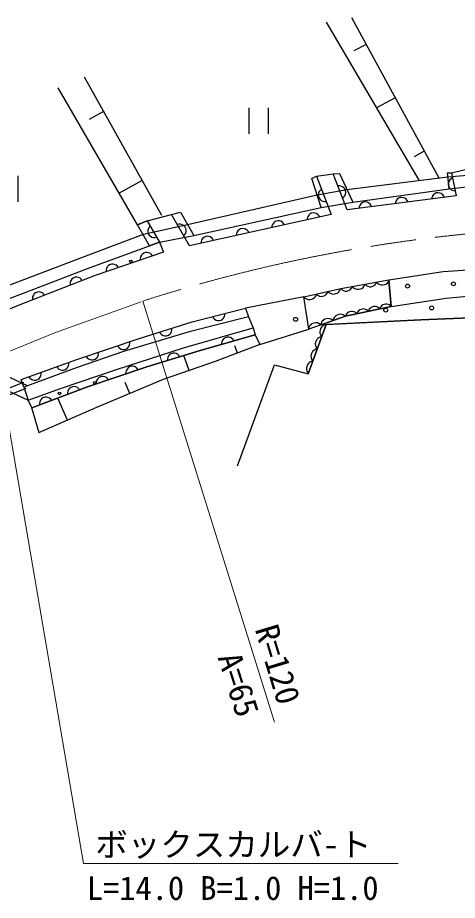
# Model space of a CAD drawing. Units: millimetres, scale not verified. Extents: x 40000 to 680000, y 20000 to 380000.
# Drawn here: x 216348 to 250176, y 264569 to 332550 of the extents above; entities that cross this region are included whole.
import ezdxf
from ezdxf.enums import TextEntityAlignment as Align

# ---------------------------------------------------------------- set-up
doc = ezdxf.new("R2010")
doc.units = ezdxf.units.MM
doc.header["$LTSCALE"] = 1000
doc.linetypes.add('CHAIN', pattern=[18.5, 12, -1.5, 3.5, -1.5])
for name, color, linetype, lineweight in [('M-BGD', 7, 'Continuous', 25), ('M-BMK', 2, 'CHAIN', 13), ('M-STR-HTXT', 7, 'Continuous', 13)]:
    doc.layers.add(name, color=color, linetype=linetype, lineweight=lineweight)
doc.styles.add('ＭＳ ゴシック', font='')
doc.styles.get('ＭＳ ゴシック').set_extended_font_data('MS Gothic')

msp = doc.modelspace()

# ---------------------------------------------------------------- linework, layer by layer
at = {"layer": 'M-BGD'}
for p, q in [((242036, 332550), (248754, 320213)), ((247228, 320022), (240118, 332193)), ((243156, 330494), (242225, 329987)), ((221475, 327997), (227409, 317338)), ((225565, 316585), (219468, 327149)), ((245395, 326382), (243967, 325604)), ((222958, 325332), (221849, 324715)), ((234126, 325610), (234126, 323609)), ((235647, 323610), (235646, 325610)), ((247634, 322269), (246852, 321843)), ((249722, 320603), (251015, 320916)), ((216375, 318375), (216374, 320376)), ((238990, 320156), (239347, 320334)), ((239347, 320334), (240623, 320513)), ((239347, 320334), (240462, 317391)), ((240623, 320513), (241113, 320557)), ((241693, 317748), (240623, 320513)), ((241113, 320557), (242139, 318327)), ((241680, 319326), (249442, 320299)), ((249543, 319354), (249409, 320603)), ((249409, 320603), (249722, 320603)), ((249442, 320299), (251544, 320460)), ((249802, 320202), (249692, 320139)), ((249722, 320603), (250079, 318819)), ((225925, 320003), (224160, 319020)), ((239704, 317926), (238990, 320156)), ((241104, 319602), (240977, 319596)), ((241219, 319583), (241104, 319602)), ((241348, 319526), (241219, 319583)), ((241440, 319454), (241348, 319526)), ((249488, 319833), (249473, 319707)), ((249473, 319707), (249504, 319550)), ((249527, 319943), (249488, 319833)), ((249504, 319550), (249567, 319441)), ((249606, 320060), (249527, 319943)), ((249543, 319354), (251997, 319667)), ((249692, 320139), (249606, 320060)), ((229417, 316608), (239394, 318893)), ((239394, 318893), (241680, 319326)), ((239499, 319029), (239478, 318915)), ((239478, 318915), (239483, 318788)), ((239557, 319158), (239499, 319029)), ((239629, 319250), (239557, 319158)), ((239727, 319330), (239629, 319250)), ((241436, 318744), (241508, 318837)), ((241521, 319356), (241440, 319454)), ((241508, 318837), (241565, 318966)), ((241579, 319207), (241521, 319356)), ((241565, 318966), (241585, 319081)), ((241585, 319081), (241579, 319207)), ((242139, 318327), (249543, 319354)), ((248343, 318920), (248256, 318808)), ((248435, 318992), (248343, 318920)), ((248549, 319047), (248435, 318992)), ((248707, 319068), (248549, 319047)), ((248831, 319043), (248707, 319068)), ((248938, 318996), (248831, 319043)), ((249050, 318910), (248938, 318996)), ((249122, 318818), (249050, 318910)), ((249567, 319441), (249645, 319354)), ((249645, 319354), (249763, 319276)), ((249763, 319276), (249873, 319237)), ((249873, 319237), (249998, 319221)), ((239483, 318788), (239540, 318639)), ((239540, 318639), (239620, 318541)), ((239620, 318541), (239711, 318468)), ((239704, 317926), (242139, 318327)), ((239711, 318468), (239840, 318410)), ((239840, 318410), (239955, 318390)), ((239955, 318390), (240082, 318395)), ((241339, 318664), (241436, 318744)), ((250079, 318819), (241693, 317748)), ((242753, 318206), (242666, 318094)), ((242844, 318278), (242753, 318206)), ((242958, 318333), (242844, 318278)), ((243117, 318353), (242958, 318333)), ((243241, 318329), (243117, 318353)), ((243348, 318282), (243241, 318329)), ((243460, 318195), (243348, 318282)), ((243532, 318104), (243460, 318195)), ((245415, 318344), (245390, 318220)), ((245461, 318451), (245415, 318344)), ((245548, 318563), (245461, 318451)), ((245640, 318635), (245548, 318563)), ((245753, 318690), (245640, 318635)), ((245912, 318710), (245753, 318690)), ((246036, 318686), (245912, 318710)), ((246143, 318639), (246036, 318686)), ((246255, 318552), (246143, 318639)), ((246327, 318461), (246255, 318552)), ((246382, 318347), (246327, 318461)), ((248210, 318701), (248185, 318577)), ((248256, 318808), (248210, 318701)), ((249177, 318704), (249122, 318818)), ((228196, 317389), (228865, 317567)), ((228865, 317567), (229891, 315783)), ((229891, 315783), (239704, 317926)), ((238933, 317482), (238824, 317417)), ((239089, 317517), (238933, 317482)), ((239215, 317504), (239089, 317517)), ((239325, 317467), (239215, 317504)), ((242619, 317987), (242595, 317863)), ((242666, 318094), (242619, 317987)), ((243587, 317990), (243532, 318104)), ((225565, 316585), (226323, 316898)), ((226323, 316898), (225565, 316585)), ((226323, 316898), (228196, 317389)), ((226323, 316898), (227260, 315247)), ((229579, 314980), (228196, 317389)), ((240462, 317391), (229579, 314980)), ((236104, 316814), (236019, 316734)), ((236212, 316879), (236104, 316814)), ((236368, 316914), (236212, 316879)), ((236494, 316901), (236368, 316914)), ((236605, 316864), (236494, 316901)), ((236724, 316788), (236605, 316864)), ((238627, 317107), (238613, 316981)), ((238664, 317218), (238627, 317107)), ((238740, 317337), (238664, 317218)), ((238824, 317417), (238740, 317337)), ((239445, 317391), (239325, 317467)), ((239525, 317306), (239445, 317391)), ((239590, 317197), (239525, 317306)), ((226504, 314973), (225565, 316585)), ((226024, 315865), (229417, 316608)), ((226365, 316175), (226362, 316059)), ((226403, 316312), (226365, 316175)), ((226460, 316413), (226403, 316312)), ((226544, 316507), (226460, 316413)), ((228763, 316643), (228639, 316618)), ((228879, 316641), (228763, 316643)), ((229016, 316604), (228879, 316641)), ((229118, 316547), (229016, 316604)), ((229212, 316463), (229118, 316547)), ((229292, 316324), (229212, 316463)), ((229317, 316200), (229292, 316324)), ((229315, 316084), (229317, 316200)), ((233298, 316132), (233222, 316012)), ((233383, 316212), (233298, 316132)), ((233491, 316277), (233383, 316212)), ((233648, 316311), (233491, 316277)), ((233773, 316298), (233648, 316311)), ((233884, 316261), (233773, 316298)), ((234003, 316185), (233884, 316261)), ((234084, 316101), (234003, 316185)), ((235906, 316504), (235893, 316378)), ((235943, 316615), (235906, 316504)), ((236019, 316734), (235943, 316615)), ((236804, 316703), (236724, 316788)), ((236869, 316595), (236804, 316703)), ((221417, 314131), (226024, 315865)), ((226362, 316059), (226387, 315935)), ((226387, 315935), (226466, 315796)), ((226466, 315796), (226560, 315711)), ((226560, 315711), (226661, 315654)), ((226661, 315654), (226798, 315616)), ((226798, 315616), (226914, 315613)), ((226914, 315613), (227038, 315638)), ((227260, 315247), (229891, 315783)), ((229137, 315751), (229221, 315845)), ((229221, 315845), (229278, 315947)), ((229278, 315947), (229315, 316084)), ((230577, 315529), (230501, 315410)), ((230662, 315609), (230577, 315529)), ((230771, 315674), (230662, 315609)), ((230927, 315709), (230771, 315674)), ((231053, 315696), (230927, 315709)), ((231163, 315659), (231053, 315696)), ((231283, 315583), (231163, 315659)), ((231363, 315498), (231283, 315583)), ((231428, 315390), (231363, 315498)), ((233185, 315902), (233172, 315776)), ((233222, 316012), (233185, 315902)), ((234149, 315992), (234084, 316101)), ((221729, 313239), (227260, 315247)), ((227260, 315247), (226504, 314973)), ((227260, 315247), (227572, 314489)), ((230464, 315299), (230451, 315173)), ((230501, 315410), (230464, 315299)), ((215082, 311721), (221417, 314131)), ((227572, 314489), (222303, 312704)), ((225805, 314123), (225781, 314009)), ((225868, 314250), (225805, 314123)), ((225943, 314339), (225868, 314250)), ((226044, 314415), (225943, 314339)), ((226196, 314466), (226044, 314415)), ((226322, 314467), (226196, 314466)), ((226436, 314442), (226322, 314467)), ((226563, 314380), (226436, 314442)), ((226652, 314304), (226563, 314380)), ((226728, 314203), (226652, 314304)), ((223309, 313446), (223233, 313357)), ((223410, 313523), (223309, 313446)), ((223561, 313574), (223410, 313523)), ((223688, 313575), (223561, 313574)), ((223802, 313550), (223688, 313575)), ((223928, 313487), (223802, 313550)), ((224017, 313412), (223928, 313487)), ((224094, 313311), (224017, 313412)), ((225781, 314009), (225781, 313883)), ((217582, 311633), (221729, 313239)), ((223171, 313231), (223146, 313117)), ((223146, 313117), (223146, 312990)), ((223233, 313357), (223171, 313231)), ((244903, 312354), (249093, 313001)), ((249093, 313001), (253265, 313297)), ((222303, 312704), (216505, 310429)), ((220400, 312194), (220381, 312079)), ((220381, 312079), (220388, 311953)), ((220457, 312324), (220400, 312194)), ((220528, 312416), (220457, 312324)), ((220625, 312497), (220528, 312416)), ((220774, 312556), (220625, 312497)), ((220901, 312562), (220774, 312556)), ((221016, 312543), (220901, 312562)), ((221145, 312486), (221016, 312543)), ((221238, 312415), (221145, 312486)), ((221319, 312318), (221238, 312415)), ((241211, 311689), (244903, 312354)), ((243886, 312025), (243930, 312087)), ((243930, 312087), (243967, 312186)), ((243967, 312186), (244044, 312098)), ((244044, 312098), (244113, 312049)), ((244113, 312049), (244203, 312005)), ((244686, 312031), (244793, 312111)), ((244793, 312111), (244862, 312184)), ((244862, 312184), (244910, 312254)), ((244903, 312354), (245088, 310305)), ((245088, 310305), (244903, 312354)), ((244910, 312254), (244951, 312363)), ((215434, 310830), (217582, 311633)), ((217726, 311359), (217629, 311278)), ((217875, 311418), (217726, 311359)), ((218002, 311424), (217875, 311418)), ((218117, 311405), (218002, 311424)), ((218246, 311348), (218117, 311405)), ((238368, 311043), (241211, 311689)), ((240148, 311300), (240189, 311364)), ((240189, 311364), (240221, 311464)), ((240221, 311464), (240302, 311380)), ((240302, 311380), (240374, 311335)), ((240947, 311342), (241050, 311427)), ((241050, 311427), (241115, 311503)), ((241115, 311503), (241160, 311575)), ((241160, 311575), (241197, 311686)), ((241211, 311689), (241280, 311610)), ((241280, 311610), (241343, 311566)), ((241343, 311566), (241423, 311526)), ((241423, 311526), (241539, 311492)), ((241539, 311492), (241649, 311494)), ((241649, 311494), (241755, 311513)), ((241755, 311513), (241858, 311550)), ((241858, 311550), (241955, 311622)), ((241955, 311622), (242016, 311688)), ((242016, 311688), (242060, 311751)), ((242060, 311751), (242097, 311849)), ((242097, 311849), (242174, 311761)), ((242174, 311761), (242243, 311712)), ((242243, 311712), (242333, 311668)), ((242333, 311668), (242461, 311630)), ((242461, 311630), (242583, 311631)), ((242583, 311631), (242701, 311653)), ((242701, 311653), (242816, 311694)), ((242816, 311694), (242923, 311774)), ((242923, 311774), (242991, 311847)), ((242991, 311847), (243040, 311917)), ((243040, 311917), (243081, 312026)), ((243081, 312026), (243150, 311947)), ((243150, 311947), (243213, 311903)), ((243213, 311903), (243293, 311863)), ((243293, 311863), (243409, 311829)), ((243409, 311829), (243519, 311830)), ((243519, 311830), (243625, 311850)), ((243625, 311850), (243728, 311887)), ((243728, 311887), (243825, 311959)), ((243825, 311959), (243886, 312025)), ((244203, 312005), (244332, 311967)), ((244332, 311967), (244453, 311968)), ((244453, 311968), (244571, 311990)), ((244571, 311990), (244686, 312031)), ((217501, 311056), (217482, 310941)), ((217482, 310941), (217489, 310815)), ((217558, 311186), (217501, 311056)), ((217629, 311278), (217558, 311186)), ((218339, 311277), (218246, 311348)), ((218420, 311180), (218339, 311277)), ((238368, 311043), (233866, 310174)), ((238368, 311043), (238449, 310958)), ((238738, 308569), (238368, 311043)), ((238449, 310958), (238521, 310913)), ((238521, 310913), (238612, 310872)), ((238612, 310872), (238743, 310840)), ((238743, 310840), (238864, 310848)), ((238864, 310848), (238981, 310874)), ((238981, 310874), (239094, 310920)), ((239094, 310920), (239197, 311005)), ((239197, 311005), (239262, 311082)), ((239262, 311082), (239307, 311154)), ((239307, 311154), (239344, 311264)), ((239344, 311264), (239416, 311189)), ((239416, 311189), (239481, 311148)), ((239481, 311148), (239563, 311111)), ((239563, 311111), (239680, 311082)), ((239680, 311082), (239790, 311089)), ((239790, 311089), (239895, 311113)), ((239895, 311113), (239996, 311154)), ((239996, 311154), (240090, 311231)), ((240090, 311231), (240148, 311300)), ((240374, 311335), (240465, 311294)), ((240465, 311294), (240596, 311262)), ((240596, 311262), (240717, 311269)), ((240717, 311269), (240834, 311296)), ((240834, 311296), (240947, 311342)), ((245088, 310305), (249318, 310947)), ((249318, 310947), (253327, 311323)), ((216505, 310429), (210573, 307930)), ((229775, 309123), (233866, 310174)), ((233866, 310174), (234107, 309496)), ((233866, 310174), (234107, 309496)), ((245088, 310305), (241562, 309548)), ((241562, 309548), (245088, 310305)), ((242676, 310045), (242582, 309970)), ((242778, 310085), (242676, 310045)), ((242884, 310108), (242778, 310085)), ((242993, 310113), (242884, 310108)), ((243110, 310083), (242993, 310113)), ((243192, 310045), (243110, 310083)), ((243256, 310004), (243192, 310045)), ((243328, 309927), (243256, 310004)), ((243361, 310027), (243328, 309927)), ((243403, 310091), (243361, 310027)), ((243462, 310159), (243403, 310091)), ((243556, 310234), (243462, 310159)), ((243658, 310274), (243556, 310234)), ((243764, 310297), (243658, 310274)), ((243873, 310302), (243764, 310297)), ((243990, 310272), (243873, 310302)), ((244072, 310234), (243990, 310272)), ((244136, 310193), (244072, 310234)), ((244208, 310116), (244136, 310193)), ((244241, 310216), (244208, 310116)), ((244283, 310280), (244241, 310216)), ((244342, 310348), (244283, 310280)), ((244436, 310423), (244342, 310348)), ((244538, 310463), (244436, 310423)), ((244644, 310486), (244538, 310463)), ((244753, 310491), (244644, 310486)), ((244870, 310461), (244753, 310491)), ((244952, 310423), (244870, 310461)), ((245016, 310382), (244952, 310423)), ((245088, 310305), (245016, 310382)), ((234107, 309496), (229556, 308358)), ((231336, 309524), (231405, 309418)), ((231405, 309418), (231488, 309336)), ((231488, 309336), (231610, 309264)), ((232003, 309262), (232109, 309330)), ((232109, 309330), (232191, 309413)), ((232191, 309413), (232263, 309535)), ((232263, 309535), (232296, 309647)), ((232296, 309647), (232305, 309773)), ((234107, 309496), (234479, 308665)), ((241562, 309548), (238738, 308569)), ((239676, 308894), (241562, 309548)), ((239990, 309320), (239883, 309262)), ((240103, 309360), (239990, 309320)), ((240223, 309380), (240103, 309360)), ((240356, 309363), (240223, 309380)), ((240451, 309332), (240356, 309363)), ((240528, 309295), (240451, 309332)), ((240641, 309335), (240617, 309220)), ((240678, 309411), (240641, 309335)), ((240734, 309494), (240678, 309411)), ((240828, 309590), (240734, 309494)), ((240935, 309648), (240828, 309590)), ((241048, 309687), (240935, 309648)), ((241168, 309708), (241048, 309687)), ((241301, 309690), (241168, 309708)), ((241396, 309660), (241301, 309690)), ((241473, 309623), (241396, 309660)), ((241562, 309548), (241473, 309623)), ((241601, 309648), (241567, 309549)), ((241643, 309713), (241601, 309648)), ((241702, 309780), (241643, 309713)), ((241796, 309856), (241702, 309780)), ((241898, 309896), (241796, 309856)), ((242004, 309919), (241898, 309896)), ((242113, 309924), (242004, 309919)), ((242230, 309894), (242113, 309924)), ((242312, 309856), (242230, 309894)), ((242376, 309815), (242312, 309856)), ((242447, 309738), (242376, 309815)), ((242481, 309837), (242447, 309738)), ((242523, 309902), (242481, 309837)), ((242582, 309970), (242523, 309902)), ((253967, 309568), (247358, 309272)), ((247358, 309272), (253967, 309568)), ((225706, 307832), (229775, 309123)), ((229119, 307132), (234479, 308665)), ((231610, 309264), (231721, 309231)), ((231721, 309231), (231848, 309222)), ((231848, 309222), (232003, 309262)), ((234479, 308665), (234632, 308118)), ((234479, 308665), (234632, 308118)), ((240088, 308915), (238705, 305120)), ((238705, 305120), (240088, 308915)), ((238751, 308680), (238727, 308565)), ((238788, 308756), (238751, 308680)), ((238844, 308839), (238788, 308756)), ((238938, 308935), (238844, 308839)), ((239045, 308993), (238938, 308935)), ((239158, 309032), (239045, 308993)), ((239278, 309053), (239158, 309032)), ((239411, 309035), (239278, 309053)), ((239506, 309005), (239411, 309035)), ((239583, 308968), (239506, 309005)), ((239672, 308893), (239583, 308968)), ((239715, 308710), (239655, 308604)), ((239696, 309007), (239672, 308893)), ((247358, 309272), (239676, 308894)), ((239733, 309083), (239696, 309007)), ((239813, 308802), (239715, 308710)), ((239789, 309166), (239733, 309083)), ((239883, 309262), (239789, 309166)), ((239896, 308857), (239813, 308802)), ((239973, 308892), (239896, 308857)), ((240088, 308915), (239973, 308892)), ((240088, 308915), (247358, 309272)), ((240617, 309220), (240528, 309295)), ((207960, 308477), (217142, 304206)), ((229556, 308358), (224503, 306847)), ((227264, 308326), (227338, 308224)), ((227338, 308224), (227426, 308147)), ((227426, 308147), (227551, 308082)), ((227551, 308082), (227665, 308055)), ((227665, 308055), (227791, 308053)), ((227791, 308053), (227944, 308101)), ((227944, 308101), (228046, 308176)), ((228046, 308176), (228123, 308263)), ((228123, 308263), (228188, 308389)), ((228188, 308389), (228215, 308502)), ((228215, 308502), (228217, 308629)), ((234632, 308118), (230388, 306914)), ((230388, 306914), (234632, 308118)), ((234632, 308118), (234982, 307374)), ((234982, 307374), (238738, 308569)), ((239614, 308491), (239592, 308371)), ((239592, 308371), (239607, 308238)), ((239607, 308238), (239636, 308142)), ((239655, 308604), (239614, 308491)), ((239745, 307975), (239631, 307953)), ((239636, 308142), (239672, 308066)), ((239672, 308066), (239745, 307975)), ((206746, 307938), (217146, 303101)), ((220893, 306212), (225706, 307832)), ((224889, 307219), (224952, 307346)), ((224952, 307346), (224977, 307460)), ((224977, 307460), (224977, 307586)), ((234982, 307374), (231548, 306061)), ((232035, 307506), (232029, 307379)), ((232065, 307618), (232035, 307506)), ((232134, 307742), (232065, 307618)), ((232214, 307827), (232134, 307742)), ((232318, 307898), (232214, 307827)), ((232472, 307942), (232318, 307898)), ((232599, 307936), (232472, 307942)), ((232711, 307905), (232599, 307936)), ((232835, 307837), (232711, 307905)), ((232920, 307757), (232835, 307837)), ((232991, 307652), (232920, 307757)), ((239272, 307551), (239249, 307432)), ((239249, 307432), (239265, 307299)), ((239265, 307299), (239294, 307203)), ((239313, 307664), (239272, 307551)), ((239373, 307770), (239313, 307664)), ((239470, 307862), (239373, 307770)), ((239554, 307917), (239470, 307862)), ((239631, 307953), (239554, 307917)), ((224503, 306847), (220937, 305599)), ((222545, 306536), (222570, 306650)), ((222570, 306650), (222570, 306776)), ((223956, 305447), (229119, 307132)), ((224029, 307267), (224105, 307166)), ((224105, 307166), (224194, 307091)), ((224194, 307091), (224320, 307028)), ((224320, 307028), (224434, 307003)), ((224434, 307003), (224561, 307003)), ((224561, 307003), (224712, 307054)), ((224712, 307054), (224813, 307130)), ((224813, 307130), (224889, 307219)), ((230388, 306914), (226297, 305666)), ((226297, 305666), (230388, 306914)), ((228143, 306668), (228040, 306595)), ((228296, 306715), (228143, 306668)), ((228423, 306712), (228296, 306715)), ((228536, 306683), (228423, 306712)), ((228661, 306617), (228536, 306683)), ((228747, 306539), (228661, 306617)), ((233265, 306717), (233055, 307265)), ((238929, 306612), (238907, 306492)), ((238970, 306725), (238929, 306612)), ((239030, 306830), (238970, 306725)), ((239128, 306923), (239030, 306830)), ((239212, 306977), (239128, 306923)), ((239288, 307013), (239212, 306977)), ((239403, 307035), (239288, 307013)), ((239294, 307203), (239330, 307126)), ((239330, 307126), (239403, 307035)), ((216605, 304680), (220893, 306212)), ((220294, 305871), (220292, 305997)), ((221622, 306457), (221698, 306356)), ((221698, 306356), (221787, 306281)), ((221787, 306281), (221914, 306218)), ((221914, 306218), (222028, 306193)), ((222028, 306193), (222154, 306193)), ((222154, 306193), (222306, 306244)), ((222306, 306244), (222407, 306321)), ((222407, 306321), (222483, 306409)), ((222483, 306409), (222545, 306536)), ((231548, 306061), (227544, 304682)), ((227867, 306270), (227864, 306144)), ((227896, 306384), (227867, 306270)), ((227962, 306508), (227896, 306384)), ((228040, 306595), (227962, 306508)), ((228821, 306436), (228747, 306539)), ((229546, 305371), (229145, 306535)), ((238785, 305983), (238688, 305891)), ((238869, 306038), (238785, 305983)), ((238946, 306073), (238869, 306038)), ((238907, 306492), (238922, 306359)), ((238922, 306359), (238951, 306263)), ((239061, 306096), (238946, 306073)), ((238951, 306263), (238987, 306186)), ((238987, 306186), (239061, 306096)), ((220937, 305599), (216824, 304089)), ((219350, 305661), (219428, 305561)), ((219428, 305561), (219518, 305487)), ((219518, 305487), (219646, 305427)), ((219646, 303980), (223956, 305447)), ((219646, 305427), (219760, 305404)), ((219760, 305404), (219887, 305407)), ((219887, 305407), (220037, 305460)), ((220037, 305460), (220137, 305538)), ((220137, 305538), (220211, 305629)), ((220211, 305629), (220272, 305756)), ((220272, 305756), (220294, 305871)), ((226297, 305666), (221725, 304112)), ((221725, 304112), (226297, 305666)), ((224704, 305357), (224680, 305243)), ((224680, 305243), (224680, 305116)), ((224767, 305484), (224704, 305357)), ((224842, 305573), (224767, 305484)), ((224943, 305649), (224842, 305573)), ((225094, 305701), (224943, 305649)), ((225221, 305702), (225094, 305701)), ((225335, 305677), (225221, 305702)), ((225462, 305614), (225335, 305677)), ((225551, 305539), (225462, 305614)), ((225627, 305438), (225551, 305539)), ((233255, 298024), (236109, 305811)), ((236109, 305811), (238705, 305120)), ((238587, 305672), (238565, 305552)), ((238565, 305552), (238580, 305419)), ((238580, 305419), (238609, 305323)), ((238628, 305785), (238587, 305672)), ((238609, 305323), (238645, 305247)), ((238688, 305891), (238628, 305785)), ((238645, 305247), (238718, 305156)), ((216824, 304089), (216605, 304680)), ((217206, 304895), (217284, 304795)), ((217284, 304795), (217374, 304721)), ((217374, 304721), (217502, 304661)), ((217502, 304661), (217616, 304638)), ((217616, 304638), (217743, 304640)), ((217743, 304640), (217894, 304694)), ((217894, 304694), (217993, 304772)), ((217993, 304772), (218067, 304862)), ((218067, 304862), (218128, 304990)), ((218128, 304990), (218150, 305105)), ((218150, 305105), (218148, 305231)), ((222418, 304580), (222393, 304466)), ((222481, 304707), (222418, 304580)), ((227544, 304682), (222425, 302537)), ((222556, 304796), (222481, 304707)), ((222657, 304872), (222556, 304796)), ((222808, 304924), (222657, 304872)), ((222935, 304925), (222808, 304924)), ((223049, 304900), (222935, 304925)), ((223176, 304837), (223049, 304900)), ((223265, 304762), (223176, 304837)), ((223341, 304661), (223265, 304762)), ((211107, 302242), (216812, 304477)), ((211300, 301780), (216995, 304011)), ((216824, 304089), (217152, 303083)), ((217152, 303083), (219646, 303980)), ((221725, 304112), (217437, 302492)), ((217437, 302492), (221725, 304112)), ((220259, 303900), (220201, 303771)), ((220331, 303992), (220259, 303900)), ((220429, 304072), (220331, 303992)), ((220579, 304128), (220429, 304072)), ((220705, 304133), (220579, 304128)), ((220820, 304112), (220705, 304133)), ((220949, 304054), (220820, 304112)), ((221041, 303982), (220949, 304054)), ((221120, 303884), (221041, 303982)), ((222393, 304466), (222394, 304339)), ((224985, 303609), (224630, 304455)), ((218285, 303262), (218187, 303182)), ((218435, 303318), (218285, 303262)), ((218561, 303323), (218435, 303318)), ((218676, 303302), (218561, 303323)), ((218805, 303244), (218676, 303302)), ((218897, 303172), (218805, 303244)), ((220193, 301552), (219444, 303250)), ((220201, 303771), (220180, 303657)), ((220180, 303657), (220185, 303530)), ((217437, 302492), (217152, 303083)), ((222425, 302537), (217962, 300567)), ((218057, 302962), (218036, 302847)), ((218036, 302847), (218041, 302720)), ((218115, 303090), (218057, 302962)), ((218187, 303182), (218115, 303090)), ((218976, 303074), (218897, 303172)), ((217994, 300581), (217437, 302492))]:
    msp.add_line(p, q, dxfattribs=at)
for centre, major_axis in [((225059, 313779), (100, 0)), ((249877, 312051), (150, 0)), ((246345, 311877), (150, 0)), ((244666, 310025), (150, 0)), ((248198, 310198), (150, 0)), ((237733, 309313), (150, 0)), ((222271, 304438), (100, 0)), ((219565, 303613), (100, 0))]:
    msp.add_ellipse(centre, major_axis=major_axis, ratio=1, dxfattribs=at)
at = {"layer": 'M-BMK'}
msp.add_lwpolyline([(193673, 296439), (202450, 300802), (211322, 304965), (215176, 306637), (219254, 308290), (225848, 310665)], dxfattribs=at)
msp.add_ellipse((262686, 196460), major_axis=(103613, -60564), ratio=1, start_param=2.118568, end_param=2.410515, dxfattribs=at)
at = {"layer": 'M-STR-HTXT'}
for p, q in [((225988, 310727), (236105, 278294)), ((215683, 300933), (221423, 267400)), ((221423, 267400), (245634, 267404))]:
    msp.add_line(p, q, dxfattribs=at)

# ---------------------------------------------------------------- texts
at = {"layer": 'M-STR-HTXT', "style": 'ＭＳ ゴシック'}
for s, rotation, p in [('R=120', 286.809, (234059, 285305)), ('A=65', 287.609, (231198, 283112)), ('ボックスカルバ-ト', 0.009, (222322, 267400)), ('L=14.0 B=1.0 H=1.0', 0.009, (221673, 264048))]:
    msp.add_text(s, height=1833, rotation=rotation, dxfattribs=at).set_placement(p, align=Align.BOTTOM_LEFT)

doc.saveas('drawing.dxf')
